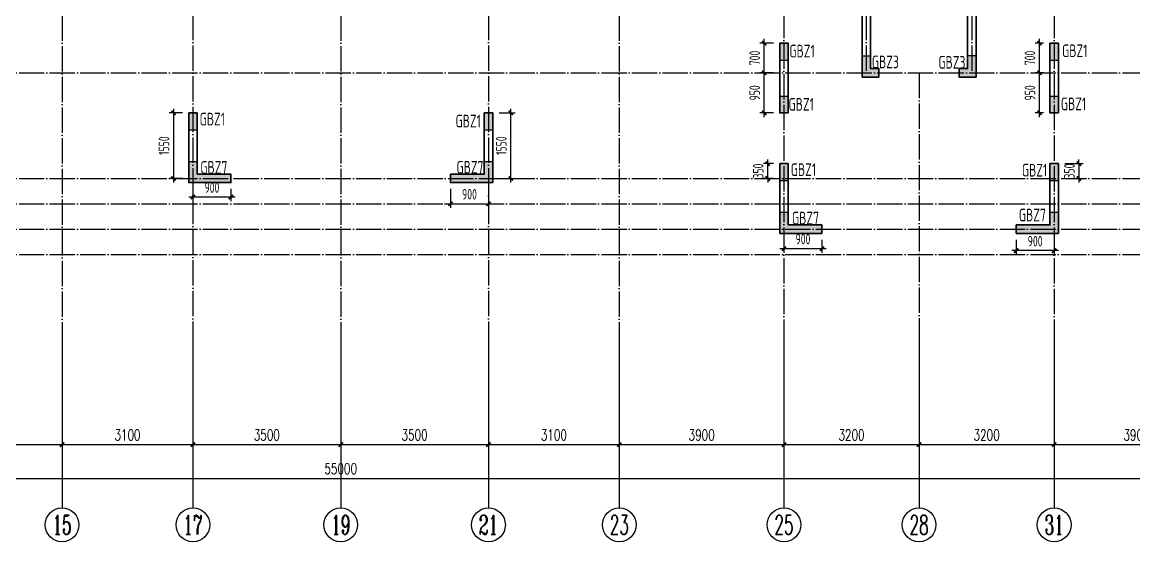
# Model space of a CAD drawing. Extents: x 393367 to 3005760, y 4998 to 826018.
# Drawn here: x 2371691 to 2398021, y 418277 to 430574 of the extents above; entities that cross this region are included whole.
import ezdxf
from ezdxf.enums import TextEntityAlignment as Align

# ---------------------------------------------------------------- set-up
doc = ezdxf.new("R2010")
doc.units = 0
doc.header["$LTSCALE"] = 1000
doc.linetypes.add('DOTE', pattern=[2.42, 2, -0.2, 0.02, -0.2])
doc.layers.get('0').update_dxf_attribs({"linetype": 'CONTINUOUS'})
doc.layers.get('Defpoints').update_dxf_attribs({"linetype": 'CONTINUOUS'})
for name, color, linetype in [('AXIS', 3, 'CONTINUOUS'), ('AXIS_TEXT', 7, 'CONTINUOUS'), ('COLU_HATCH', 251, 'CONTINUOUS'), ('COLU_TH', 5, 'CONTINUOUS'), ('DIM', 3, 'CONTINUOUS'), ('DOTE', 8, 'DOTE'), ('S-砼墙', 150, 'CONTINUOUS'), ('TEXT', 7, 'CONTINUOUS')]:
    doc.layers.add(name, color=color, linetype=linetype)
doc.styles.add('_TCH_AXIS', font='COMPLEX', dxfattribs={"bigfont": 'GBCBIG'})
doc.styles.add('_TCH_DIM_T3', font='SIMPLEX', dxfattribs={"width": 0.705882, "bigfont": 'GBCBIG'})
doc.styles.add('COMPLEX', font='COMPLEX')
doc.styles.add('TSSD_Rein', font='Tssdeng.shx', dxfattribs={"width": 0.7, "bigfont": 'hztxt.shx'})
doc.dimstyles.new('_TCH_ARCH&&100', dxfattribs={"dimtxt": 255, "dimasz": 100, "dimexe": 250, "dimexo": 300, "dimgap": 100, "dimtad": 1, "dimdec": 0, "dimzin": 0, "dimdsep": 46, "dimtxsty": '_TCH_DIM_T3', "dimblk": 'ARCHTICK', "dimcen": 0.09, "dimclrt": 7, "dimazin": 2, "dimtfac": 1, "dimtdec": 0, "dimtix": 1, "dimtmove": 2, "dimatfit": 3, "dimldrblk": 'ARCHTICK', "dimfxl": 1, "dimtolj": 1, "dimtzin": 0, "dimarcsym": 0})
doc.dimstyles.new('TSSD_100_100$0', dxfattribs={"dimtxt": 250, "dimasz": 100, "dimexe": 100, "dimexo": 250, "dimgap": 100, "dimtad": 1, "dimdec": 0, "dimzin": 0, "dimdsep": 46, "dimtxsty": 'TSSD_Rein', "dimblk": 'ARCHTICK', "dimcen": 0, "dimdle": 100, "dimclrt": 7, "dimadec": 0, "dimazin": 0, "dimtfac": 1, "dimtdec": 0, "dimtix": 1, "dimtmove": 2, "dimatfit": 3, "dimldrblk": '_tsdbk', "dimfxl": 1, "dimtolj": 1, "dimtzin": 0, "dimarcsym": 0})

# ---------------------------------------------------------------- blocks, each defined once
blk = doc.blocks.new('_ArchTick')
at = {"color": 0, "linetype": 'ByBlock', "const_width": 0.4}
blk.add_lwpolyline([(-0.5, -0.5), (0.5, 0.5)], dxfattribs=at)
blk = doc.blocks.new('*D381')
at = {"layer": 'AXIS', "color": 0, "lineweight": -2, "transparency": 16777216}
for p, q in [((2396135, 422777), (2396135, 420327)), ((2400035, 422777), (2400035, 420327)), ((2396135, 420577), (2400035, 420577))]:
    blk.add_line(p, q, dxfattribs=at)
at = {"layer": 'Defpoints', "color": 0, "transparency": 16777216}
for p in [(2396135, 423077), (2400035, 423077), (2400035, 420577)]:
    blk.add_point(p, dxfattribs=at)
at = {"layer": 'AXIS', "color": 0, "lineweight": -2, "transparency": 16777216, "xscale": 100, "yscale": 100, "zscale": 100, "rotation": 180}
blk.add_blockref('_ArchTick', (2396135, 420577), dxfattribs=at)
at = {"layer": 'AXIS', "color": 0, "lineweight": -2, "transparency": 16777216, "xscale": 100, "yscale": 100, "zscale": 100}
blk.add_blockref('_ArchTick', (2400035, 420577), dxfattribs=at)
at = {"layer": 'AXIS', "color": 7, "transparency": 16777216, "insert": (2398085, 420804), "char_height": 255, "attachment_point": 5, "style": '_TCH_DIM_T3'}
blk.add_mtext('\\A1;3900', dxfattribs=at)
blk = doc.blocks.new('*D382')
at = {"layer": 'AXIS', "color": 0, "lineweight": -2, "transparency": 16777216}
for p, q in [((2392935, 422777), (2392935, 420327)), ((2396135, 422777), (2396135, 420327)), ((2392935, 420577), (2396135, 420577))]:
    blk.add_line(p, q, dxfattribs=at)
at = {"layer": 'Defpoints', "color": 0, "transparency": 16777216}
for p in [(2392935, 423077), (2396135, 423077), (2396135, 420577)]:
    blk.add_point(p, dxfattribs=at)
at = {"layer": 'AXIS', "color": 0, "lineweight": -2, "transparency": 16777216, "xscale": 100, "yscale": 100, "zscale": 100, "rotation": 180}
blk.add_blockref('_ArchTick', (2392935, 420577), dxfattribs=at)
at = {"layer": 'AXIS', "color": 0, "lineweight": -2, "transparency": 16777216, "xscale": 100, "yscale": 100, "zscale": 100}
blk.add_blockref('_ArchTick', (2396135, 420577), dxfattribs=at)
at = {"layer": 'AXIS', "color": 7, "transparency": 16777216, "insert": (2394535, 420804), "char_height": 255, "attachment_point": 5, "style": '_TCH_DIM_T3'}
blk.add_mtext('\\A1;3200', dxfattribs=at)
blk = doc.blocks.new('*D383')
at = {"layer": 'AXIS', "color": 0, "lineweight": -2, "transparency": 16777216}
for p, q in [((2389735, 422777), (2389735, 420327)), ((2392935, 422777), (2392935, 420327)), ((2389735, 420577), (2392935, 420577))]:
    blk.add_line(p, q, dxfattribs=at)
at = {"layer": 'Defpoints', "color": 0, "transparency": 16777216}
for p in [(2389735, 423077), (2392935, 423077), (2392935, 420577)]:
    blk.add_point(p, dxfattribs=at)
at = {"layer": 'AXIS', "color": 0, "lineweight": -2, "transparency": 16777216, "xscale": 100, "yscale": 100, "zscale": 100, "rotation": 180}
blk.add_blockref('_ArchTick', (2389735, 420577), dxfattribs=at)
at = {"layer": 'AXIS', "color": 0, "lineweight": -2, "transparency": 16777216, "xscale": 100, "yscale": 100, "zscale": 100}
blk.add_blockref('_ArchTick', (2392935, 420577), dxfattribs=at)
at = {"layer": 'AXIS', "color": 7, "transparency": 16777216, "insert": (2391335, 420804), "char_height": 255, "attachment_point": 5, "style": '_TCH_DIM_T3'}
blk.add_mtext('\\A1;3200', dxfattribs=at)
blk = doc.blocks.new('*D384')
at = {"layer": 'AXIS', "color": 0, "lineweight": -2, "transparency": 16777216}
for p, q in [((2385835, 422777), (2385835, 420327)), ((2389735, 422777), (2389735, 420327)), ((2385835, 420577), (2389735, 420577))]:
    blk.add_line(p, q, dxfattribs=at)
at = {"layer": 'Defpoints', "color": 0, "transparency": 16777216}
for p in [(2385835, 423077), (2389735, 423077), (2389735, 420577)]:
    blk.add_point(p, dxfattribs=at)
at = {"layer": 'AXIS', "color": 0, "lineweight": -2, "transparency": 16777216, "xscale": 100, "yscale": 100, "zscale": 100, "rotation": 180}
blk.add_blockref('_ArchTick', (2385835, 420577), dxfattribs=at)
at = {"layer": 'AXIS', "color": 0, "lineweight": -2, "transparency": 16777216, "xscale": 100, "yscale": 100, "zscale": 100}
blk.add_blockref('_ArchTick', (2389735, 420577), dxfattribs=at)
at = {"layer": 'AXIS', "color": 7, "transparency": 16777216, "insert": (2387785, 420804), "char_height": 255, "attachment_point": 5, "style": '_TCH_DIM_T3'}
blk.add_mtext('\\A1;3900', dxfattribs=at)
blk = doc.blocks.new('*D385')
at = {"layer": 'AXIS', "color": 0, "lineweight": -2, "transparency": 16777216}
for p, q in [((2382735, 422777), (2382735, 420327)), ((2385835, 422777), (2385835, 420327)), ((2382735, 420577), (2385835, 420577))]:
    blk.add_line(p, q, dxfattribs=at)
at = {"layer": 'Defpoints', "color": 0, "transparency": 16777216}
for p in [(2382735, 423077), (2385835, 423077), (2385835, 420577)]:
    blk.add_point(p, dxfattribs=at)
at = {"layer": 'AXIS', "color": 0, "lineweight": -2, "transparency": 16777216, "xscale": 100, "yscale": 100, "zscale": 100, "rotation": 180}
blk.add_blockref('_ArchTick', (2382735, 420577), dxfattribs=at)
at = {"layer": 'AXIS', "color": 0, "lineweight": -2, "transparency": 16777216, "xscale": 100, "yscale": 100, "zscale": 100}
blk.add_blockref('_ArchTick', (2385835, 420577), dxfattribs=at)
at = {"layer": 'AXIS', "color": 7, "transparency": 16777216, "insert": (2384285, 420804), "char_height": 255, "attachment_point": 5, "style": '_TCH_DIM_T3'}
blk.add_mtext('\\A1;3100', dxfattribs=at)
blk = doc.blocks.new('*D386')
at = {"layer": 'AXIS', "color": 0, "lineweight": -2, "transparency": 16777216}
for p, q in [((2379235, 422777), (2379235, 420327)), ((2382735, 422777), (2382735, 420327)), ((2379235, 420577), (2382735, 420577))]:
    blk.add_line(p, q, dxfattribs=at)
at = {"layer": 'Defpoints', "color": 0, "transparency": 16777216}
for p in [(2379235, 423077), (2382735, 423077), (2382735, 420577)]:
    blk.add_point(p, dxfattribs=at)
at = {"layer": 'AXIS', "color": 0, "lineweight": -2, "transparency": 16777216, "xscale": 100, "yscale": 100, "zscale": 100, "rotation": 180}
blk.add_blockref('_ArchTick', (2379235, 420577), dxfattribs=at)
at = {"layer": 'AXIS', "color": 0, "lineweight": -2, "transparency": 16777216, "xscale": 100, "yscale": 100, "zscale": 100}
blk.add_blockref('_ArchTick', (2382735, 420577), dxfattribs=at)
at = {"layer": 'AXIS', "color": 7, "transparency": 16777216, "insert": (2380985, 420804), "char_height": 255, "attachment_point": 5, "style": '_TCH_DIM_T3'}
blk.add_mtext('\\A1;3500', dxfattribs=at)
blk = doc.blocks.new('*D429')
at = {"layer": 'AXIS', "color": 0, "lineweight": -2, "transparency": 16777216}
for p, q in [((2368735, 422777), (2368735, 420327)), ((2372635, 422777), (2372635, 420327)), ((2368735, 420577), (2372635, 420577))]:
    blk.add_line(p, q, dxfattribs=at)
at = {"layer": 'Defpoints', "color": 0, "transparency": 16777216}
for p in [(2368735, 423077), (2372635, 423077), (2372635, 420577)]:
    blk.add_point(p, dxfattribs=at)
at = {"layer": 'AXIS', "color": 0, "lineweight": -2, "transparency": 16777216, "xscale": 100, "yscale": 100, "zscale": 100, "rotation": 180}
blk.add_blockref('_ArchTick', (2368735, 420577), dxfattribs=at)
at = {"layer": 'AXIS', "color": 0, "lineweight": -2, "transparency": 16777216, "xscale": 100, "yscale": 100, "zscale": 100}
blk.add_blockref('_ArchTick', (2372635, 420577), dxfattribs=at)
at = {"layer": 'AXIS', "color": 7, "transparency": 16777216, "insert": (2370685, 420804), "char_height": 255, "attachment_point": 5, "style": '_TCH_DIM_T3'}
blk.add_mtext('\\A1;3900', dxfattribs=at)
blk = doc.blocks.new('*D430')
at = {"layer": 'AXIS', "color": 0, "lineweight": -2, "transparency": 16777216}
for p, q in [((2372635, 422777), (2372635, 420327)), ((2375735, 422777), (2375735, 420327)), ((2372635, 420577), (2375735, 420577))]:
    blk.add_line(p, q, dxfattribs=at)
at = {"layer": 'Defpoints', "color": 0, "transparency": 16777216}
for p in [(2372635, 423077), (2375735, 423077), (2375735, 420577)]:
    blk.add_point(p, dxfattribs=at)
at = {"layer": 'AXIS', "color": 0, "lineweight": -2, "transparency": 16777216, "xscale": 100, "yscale": 100, "zscale": 100, "rotation": 180}
blk.add_blockref('_ArchTick', (2372635, 420577), dxfattribs=at)
at = {"layer": 'AXIS', "color": 0, "lineweight": -2, "transparency": 16777216, "xscale": 100, "yscale": 100, "zscale": 100}
blk.add_blockref('_ArchTick', (2375735, 420577), dxfattribs=at)
at = {"layer": 'AXIS', "color": 7, "transparency": 16777216, "insert": (2374185, 420804), "char_height": 255, "attachment_point": 5, "style": '_TCH_DIM_T3'}
blk.add_mtext('\\A1;3100', dxfattribs=at)
blk = doc.blocks.new('*D431')
at = {"layer": 'AXIS', "color": 0, "lineweight": -2, "transparency": 16777216}
for p, q in [((2375735, 422777), (2375735, 420327)), ((2379235, 422777), (2379235, 420327)), ((2375735, 420577), (2379235, 420577))]:
    blk.add_line(p, q, dxfattribs=at)
at = {"layer": 'Defpoints', "color": 0, "transparency": 16777216}
for p in [(2375735, 423077), (2379235, 423077), (2379235, 420577)]:
    blk.add_point(p, dxfattribs=at)
at = {"layer": 'AXIS', "color": 0, "lineweight": -2, "transparency": 16777216, "xscale": 100, "yscale": 100, "zscale": 100, "rotation": 180}
blk.add_blockref('_ArchTick', (2375735, 420577), dxfattribs=at)
at = {"layer": 'AXIS', "color": 0, "lineweight": -2, "transparency": 16777216, "xscale": 100, "yscale": 100, "zscale": 100}
blk.add_blockref('_ArchTick', (2379235, 420577), dxfattribs=at)
at = {"layer": 'AXIS', "color": 7, "transparency": 16777216, "insert": (2377485, 420804), "char_height": 255, "attachment_point": 5, "style": '_TCH_DIM_T3'}
blk.add_mtext('\\A1;3500', dxfattribs=at)
blk = doc.blocks.new('*D432')
at = {"layer": 'AXIS', "color": 0, "lineweight": -2, "transparency": 16777216}
for p, q in [((2351735, 422777), (2351735, 419527)), ((2406735, 422777), (2406735, 419527)), ((2351735, 419777), (2406735, 419777))]:
    blk.add_line(p, q, dxfattribs=at)
at = {"layer": 'Defpoints', "color": 0, "transparency": 16777216}
for p in [(2351735, 423077), (2406735, 423077), (2406735, 419777)]:
    blk.add_point(p, dxfattribs=at)
at = {"layer": 'AXIS', "color": 0, "lineweight": -2, "transparency": 16777216, "xscale": 100, "yscale": 100, "zscale": 100, "rotation": 180}
blk.add_blockref('_ArchTick', (2351735, 419777), dxfattribs=at)
at = {"layer": 'AXIS', "color": 0, "lineweight": -2, "transparency": 16777216, "xscale": 100, "yscale": 100, "zscale": 100}
blk.add_blockref('_ArchTick', (2406735, 419777), dxfattribs=at)
at = {"layer": 'AXIS', "color": 7, "transparency": 16777216, "insert": (2379235, 420004), "char_height": 255, "attachment_point": 5, "style": '_TCH_DIM_T3'}
blk.add_mtext('\\A1;55000', dxfattribs=at)
blk = doc.blocks.new('_axiso')
blk.add_circle((0, 0), 0.5)
at = {"layer": 'AXIS_TEXT', "style": 'COMPLEX', "width": 1.041667}
blk.add_attdef('A', text='', height=0.56, dxfattribs=at).set_placement((-0.25, -0.28), (0.25, -0.28), align=Align.FIT)
blk = doc.blocks.new('*D479')
at = {"layer": 'Defpoints', "color": 0, "transparency": 16777216}
for p in [(2375735, 428427), (2375274, 426877), (2375735, 426877)]:
    blk.add_point(p, dxfattribs=at)
at = {"layer": 'DIM', "color": 0, "lineweight": -2, "transparency": 16777216}
for p, q in [((2375485, 428427), (2375174, 428427)), ((2375274, 428527), (2375274, 426777)), ((2375485, 426877), (2375174, 426877))]:
    blk.add_line(p, q, dxfattribs=at)
at = {"layer": 'DIM', "color": 0, "lineweight": -2, "transparency": 16777216, "xscale": 100, "yscale": 100, "zscale": 100}
for p, rotation in [((2375274, 428427), 90), ((2375274, 426877), 270)]:
    blk.add_blockref('_ArchTick', p, dxfattribs=dict(at, rotation=rotation))
at = {"layer": 'DIM', "color": 7, "transparency": 16777216, "insert": (2375049, 427652), "char_height": 250, "attachment_point": 5, "rotation": 90, "style": 'TSSD_Rein'}
blk.add_mtext('\\A1;1550', dxfattribs=at)
blk = doc.blocks.new('_tsdbk')
blk.add_line((-1, 0), (0, 0))
at = {"const_width": 0.5}
blk.add_lwpolyline([(-0.7, -0.7), (0.7, 0.7)], dxfattribs=at)
blk = doc.blocks.new('*D480')
at = {"layer": 'Defpoints', "color": 0, "transparency": 16777216}
for p in [(2375735, 426877), (2376635, 426877), (2375735, 426436)]:
    blk.add_point(p, dxfattribs=at)
at = {"layer": 'DIM', "color": 0, "lineweight": -2, "transparency": 16777216}
for p, q in [((2375735, 426627), (2375735, 426336)), ((2376635, 426627), (2376635, 426336)), ((2376735, 426436), (2375635, 426436))]:
    blk.add_line(p, q, dxfattribs=at)
at = {"layer": 'DIM', "color": 0, "lineweight": -2, "transparency": 16777216, "xscale": 100, "yscale": 100, "zscale": 100, "rotation": 180}
blk.add_blockref('_ArchTick', (2375735, 426436), dxfattribs=at)
at = {"layer": 'DIM', "color": 0, "lineweight": -2, "transparency": 16777216, "xscale": 100, "yscale": 100, "zscale": 100}
blk.add_blockref('_ArchTick', (2376635, 426436), dxfattribs=at)
at = {"layer": 'DIM', "color": 7, "transparency": 16777216, "insert": (2376185, 426661), "char_height": 250, "attachment_point": 5, "style": 'TSSD_Rein'}
blk.add_mtext('\\A1;900', dxfattribs=at)
blk = doc.blocks.new('*D308')
at = {"layer": 'Defpoints', "color": 0, "transparency": 16777216}
for p in [(2381835, 426877), (2382735, 426877), (2382735, 426277)]:
    blk.add_point(p, dxfattribs=at)
at = {"layer": 'DIM', "color": 0, "lineweight": -2, "transparency": 16777216}
for p, q in [((2381835, 426627), (2381835, 426177)), ((2382735, 426627), (2382735, 426177)), ((2381735, 426277), (2382835, 426277))]:
    blk.add_line(p, q, dxfattribs=at)
at = {"layer": 'DIM', "color": 0, "lineweight": -2, "transparency": 16777216, "xscale": 100, "yscale": 100, "zscale": 100, "rotation": 180}
blk.add_blockref('_ArchTick', (2381835, 426277), dxfattribs=at)
at = {"layer": 'DIM', "color": 0, "lineweight": -2, "transparency": 16777216, "xscale": 100, "yscale": 100, "zscale": 100}
blk.add_blockref('_ArchTick', (2382735, 426277), dxfattribs=at)
at = {"layer": 'DIM', "color": 7, "transparency": 16777216, "insert": (2382285, 426502), "char_height": 250, "attachment_point": 5, "style": 'TSSD_Rein'}
blk.add_mtext('\\A1;900', dxfattribs=at)
blk = doc.blocks.new('*D309')
at = {"layer": 'Defpoints', "color": 0, "transparency": 16777216}
for p in [(2382735, 428427), (2383265, 428427), (2382735, 426877)]:
    blk.add_point(p, dxfattribs=at)
at = {"layer": 'DIM', "color": 0, "lineweight": -2, "transparency": 16777216}
for p, q in [((2382985, 428427), (2383365, 428427)), ((2383265, 426777), (2383265, 428527)), ((2382985, 426877), (2383365, 426877))]:
    blk.add_line(p, q, dxfattribs=at)
at = {"layer": 'DIM', "color": 0, "lineweight": -2, "transparency": 16777216, "xscale": 100, "yscale": 100, "zscale": 100}
for p, rotation in [((2383265, 428427), 90), ((2383265, 426877), 270)]:
    blk.add_blockref('_ArchTick', p, dxfattribs=dict(at, rotation=rotation))
at = {"layer": 'DIM', "color": 7, "transparency": 16777216, "insert": (2383040, 427652), "char_height": 250, "attachment_point": 5, "rotation": 90, "style": 'TSSD_Rein'}
blk.add_mtext('\\A1;1550', dxfattribs=at)
blk = doc.blocks.new('*D310')
at = {"layer": 'Defpoints', "color": 0, "transparency": 16777216}
for p in [(2389350, 427227), (2389735, 427227), (2389735, 426877)]:
    blk.add_point(p, dxfattribs=at)
at = {"layer": 'DIM', "color": 0, "lineweight": -2, "transparency": 16777216}
for p, q in [((2389350, 427227), (2389350, 427327)), ((2389485, 427227), (2389250, 427227)), ((2389350, 426877), (2389350, 427227)), ((2389485, 426877), (2389250, 426877)), ((2389350, 426877), (2389350, 426777))]:
    blk.add_line(p, q, dxfattribs=at)
at = {"layer": 'DIM', "color": 0, "lineweight": -2, "transparency": 16777216, "xscale": 100, "yscale": 100, "zscale": 100}
for p, rotation in [((2389350, 427227), 270), ((2389350, 426877), 90)]:
    blk.add_blockref('_ArchTick', p, dxfattribs=dict(at, rotation=rotation))
at = {"layer": 'DIM', "color": 7, "transparency": 16777216, "insert": (2389125, 427052), "char_height": 250, "attachment_point": 5, "rotation": 90, "style": 'TSSD_Rein'}
blk.add_mtext('\\A1;350', dxfattribs=at)
blk = doc.blocks.new('*D311')
at = {"layer": 'Defpoints', "color": 0, "transparency": 16777216}
for p in [(2389735, 425677), (2390635, 425677), (2390635, 425216)]:
    blk.add_point(p, dxfattribs=at)
at = {"layer": 'DIM', "color": 0, "lineweight": -2, "transparency": 16777216}
for p, q in [((2389735, 425427), (2389735, 425116)), ((2390635, 425427), (2390635, 425116)), ((2389635, 425216), (2390735, 425216))]:
    blk.add_line(p, q, dxfattribs=at)
at = {"layer": 'DIM', "color": 0, "lineweight": -2, "transparency": 16777216, "xscale": 100, "yscale": 100, "zscale": 100, "rotation": 180}
blk.add_blockref('_ArchTick', (2389735, 425216), dxfattribs=at)
at = {"layer": 'DIM', "color": 0, "lineweight": -2, "transparency": 16777216, "xscale": 100, "yscale": 100, "zscale": 100}
blk.add_blockref('_ArchTick', (2390635, 425216), dxfattribs=at)
at = {"layer": 'DIM', "color": 7, "transparency": 16777216, "insert": (2390185, 425441), "char_height": 250, "attachment_point": 5, "style": 'TSSD_Rein'}
blk.add_mtext('\\A1;900', dxfattribs=at)
blk = doc.blocks.new('*D312')
at = {"layer": 'Defpoints', "color": 0, "transparency": 16777216}
for p in [(2395235, 425677), (2396135, 425677), (2395235, 425167)]:
    blk.add_point(p, dxfattribs=at)
at = {"layer": 'DIM', "color": 0, "lineweight": -2, "transparency": 16777216}
for p, q in [((2395235, 425427), (2395235, 425067)), ((2396135, 425427), (2396135, 425067)), ((2396235, 425167), (2395135, 425167))]:
    blk.add_line(p, q, dxfattribs=at)
at = {"layer": 'DIM', "color": 0, "lineweight": -2, "transparency": 16777216, "xscale": 100, "yscale": 100, "zscale": 100, "rotation": 180}
blk.add_blockref('_ArchTick', (2395235, 425167), dxfattribs=at)
at = {"layer": 'DIM', "color": 0, "lineweight": -2, "transparency": 16777216, "xscale": 100, "yscale": 100, "zscale": 100}
blk.add_blockref('_ArchTick', (2396135, 425167), dxfattribs=at)
at = {"layer": 'DIM', "color": 7, "transparency": 16777216, "insert": (2395685, 425392), "char_height": 250, "attachment_point": 5, "style": 'TSSD_Rein'}
blk.add_mtext('\\A1;900', dxfattribs=at)
blk = doc.blocks.new('*D313')
at = {"layer": 'Defpoints', "color": 0, "transparency": 16777216}
for p in [(2396135, 427227), (2396135, 426877), (2396721, 426877)]:
    blk.add_point(p, dxfattribs=at)
at = {"layer": 'DIM', "color": 0, "lineweight": -2, "transparency": 16777216}
for p, q in [((2396721, 427227), (2396721, 427327)), ((2396385, 427227), (2396821, 427227)), ((2396721, 427227), (2396721, 426877)), ((2396385, 426877), (2396821, 426877)), ((2396721, 426877), (2396721, 426777))]:
    blk.add_line(p, q, dxfattribs=at)
at = {"layer": 'DIM', "color": 0, "lineweight": -2, "transparency": 16777216, "xscale": 100, "yscale": 100, "zscale": 100}
for p, rotation in [((2396721, 427227), 270), ((2396721, 426877), 90)]:
    blk.add_blockref('_ArchTick', p, dxfattribs=dict(at, rotation=rotation))
at = {"layer": 'DIM', "color": 7, "transparency": 16777216, "insert": (2396496, 427052), "char_height": 250, "attachment_point": 5, "rotation": 90, "style": 'TSSD_Rein'}
blk.add_mtext('\\A1;350', dxfattribs=at)
blk = doc.blocks.new('*D314')
at = {"layer": 'Defpoints', "color": 0, "transparency": 16777216}
for p in [(2389267, 429377), (2389735, 429377), (2389735, 428427)]:
    blk.add_point(p, dxfattribs=at)
at = {"layer": 'DIM', "color": 0, "lineweight": -2, "transparency": 16777216}
for p, q in [((2389267, 428327), (2389267, 429477)), ((2389485, 429377), (2389167, 429377)), ((2389485, 428427), (2389167, 428427))]:
    blk.add_line(p, q, dxfattribs=at)
at = {"layer": 'DIM', "color": 0, "lineweight": -2, "transparency": 16777216, "xscale": 100, "yscale": 100, "zscale": 100}
for p, rotation in [((2389267, 429377), 90), ((2389267, 428427), 270)]:
    blk.add_blockref('_ArchTick', p, dxfattribs=dict(at, rotation=rotation))
at = {"layer": 'DIM', "color": 7, "transparency": 16777216, "insert": (2389042, 428902), "char_height": 250, "attachment_point": 5, "rotation": 90, "style": 'TSSD_Rein'}
blk.add_mtext('\\A1;950', dxfattribs=at)
blk = doc.blocks.new('*D315')
at = {"layer": 'Defpoints', "color": 0, "transparency": 16777216}
for p in [(2389267, 430077), (2389735, 430077), (2389735, 429377)]:
    blk.add_point(p, dxfattribs=at)
at = {"layer": 'DIM', "color": 0, "lineweight": -2, "transparency": 16777216}
for p, q in [((2389485, 430077), (2389167, 430077)), ((2389267, 429277), (2389267, 430177)), ((2389485, 429377), (2389167, 429377))]:
    blk.add_line(p, q, dxfattribs=at)
at = {"layer": 'DIM', "color": 0, "lineweight": -2, "transparency": 16777216, "xscale": 100, "yscale": 100, "zscale": 100}
for p, rotation in [((2389267, 430077), 90), ((2389267, 429377), 270)]:
    blk.add_blockref('_ArchTick', p, dxfattribs=dict(at, rotation=rotation))
at = {"layer": 'DIM', "color": 7, "transparency": 16777216, "insert": (2389042, 429727), "char_height": 250, "attachment_point": 5, "rotation": 90, "style": 'TSSD_Rein'}
blk.add_mtext('\\A1;700', dxfattribs=at)
blk = doc.blocks.new('*D316')
at = {"layer": 'Defpoints', "color": 0, "transparency": 16777216}
for p in [(2395787, 429377), (2396135, 429377), (2396135, 428427)]:
    blk.add_point(p, dxfattribs=at)
at = {"layer": 'DIM', "color": 0, "lineweight": -2, "transparency": 16777216}
for p, q in [((2395787, 428327), (2395787, 429477)), ((2395885, 429377), (2395687, 429377)), ((2395885, 428427), (2395687, 428427))]:
    blk.add_line(p, q, dxfattribs=at)
at = {"layer": 'DIM', "color": 0, "lineweight": -2, "transparency": 16777216, "xscale": 100, "yscale": 100, "zscale": 100}
for p, rotation in [((2395787, 429377), 90), ((2395787, 428427), 270)]:
    blk.add_blockref('_ArchTick', p, dxfattribs=dict(at, rotation=rotation))
at = {"layer": 'DIM', "color": 7, "transparency": 16777216, "insert": (2395562, 428902), "char_height": 250, "attachment_point": 5, "rotation": 90, "style": 'TSSD_Rein'}
blk.add_mtext('\\A1;950', dxfattribs=at)
blk = doc.blocks.new('*D317')
at = {"layer": 'Defpoints', "color": 0, "transparency": 16777216}
for p in [(2395787, 430077), (2396135, 430077), (2396135, 429377)]:
    blk.add_point(p, dxfattribs=at)
at = {"layer": 'DIM', "color": 0, "lineweight": -2, "transparency": 16777216}
for p, q in [((2395885, 430077), (2395687, 430077)), ((2395787, 429277), (2395787, 430177)), ((2395885, 429377), (2395687, 429377))]:
    blk.add_line(p, q, dxfattribs=at)
at = {"layer": 'DIM', "color": 0, "lineweight": -2, "transparency": 16777216, "xscale": 100, "yscale": 100, "zscale": 100}
for p, rotation in [((2395787, 430077), 90), ((2395787, 429377), 270)]:
    blk.add_blockref('_ArchTick', p, dxfattribs=dict(at, rotation=rotation))
at = {"layer": 'DIM', "color": 7, "transparency": 16777216, "insert": (2395562, 429727), "char_height": 250, "attachment_point": 5, "rotation": 90, "style": 'TSSD_Rein'}
blk.add_mtext('\\A1;700', dxfattribs=at)

msp = doc.modelspace()

# ---------------------------------------------------------------- hatches: boundary and pattern name
at = {"layer": 'COLU_HATCH'}
for points in [[(2389834.95068, 430076.99072), (2389634.95068, 430076.99072), (2389634.95068, 429676.99072), (2389834.95068, 429676.99072)], [(2396235.14402, 430076.99072), (2396035.14402, 430076.99072), (2396035.14402, 429676.99072), (2396235.14402, 429676.99072)], [(2391784.94917, 429476.99389), (2391984.94917, 429476.99389), (2391984.94917, 429276.99389), (2391584.94917, 429276.99389), (2391584.94917, 429776.99389), (2391784.94917, 429776.99389)], [(2394085.14553, 429476.99389), (2393885.14553, 429476.99389), (2393885.14553, 429276.99389), (2394285.14553, 429276.99389), (2394285.14553, 429776.99389), (2394085.14553, 429776.99389)], [(2389834.95068, 428426.99078), (2389634.95068, 428426.99078), (2389634.95068, 428826.99078), (2389834.95068, 428826.99078)], [(2396235.14403, 428426.99078), (2396035.14403, 428426.99078), (2396035.14402, 428826.99078), (2396235.14402, 428826.99078)], [(2375834.95231, 428426.98967), (2375634.95231, 428426.98967), (2375634.95231, 428026.98967), (2375834.95231, 428026.98967)], [(2382834.95265, 428026.98967), (2382834.95265, 428426.98967), (2382634.95265, 428426.98967), (2382634.95265, 428026.98967)], [(2375834.95231, 426976.98971), (2376634.95861, 426976.98971), (2376634.95861, 426776.98971), (2375634.95231, 426776.98971), (2375634.95231, 427276.98971), (2375834.95231, 427276.98971)], [(2382634.95265, 426976.98971), (2382634.95265, 427276.98971), (2382834.95265, 427276.98971), (2382834.95265, 426776.98971), (2381834.94635, 426776.98971), (2381834.94635, 426976.98971)], [(2389834.95068, 427226.99054), (2389634.95068, 427226.99054), (2389634.95068, 426826.99054), (2389834.95068, 426826.99054)], [(2396235.14403, 426826.99054), (2396235.14403, 427226.99054), (2396035.14403, 427226.99054), (2396035.14403, 426826.99054)], [(2389834.95068, 425776.9906), (2390634.94917, 425776.9906), (2390634.94917, 425576.9906), (2389634.95068, 425576.9906), (2389634.95068, 426076.9906), (2389834.95068, 426076.9906)], [(2396035.14403, 425776.9906), (2396035.14403, 426076.9906), (2396235.14403, 426076.9906), (2396235.14403, 425576.9906), (2395235.14553, 425576.9906), (2395235.14553, 425776.9906)]]:
    msp.add_hatch(color=256, dxfattribs=at).paths.add_polyline_path(points)

# ---------------------------------------------------------------- linework, layer by layer
at = {"layer": 'AXIS'}
for p, q in [((2372634.75935, 423076.98994), (2372634.75935, 419076.98994)), ((2375734.75935, 423076.98994), (2375734.75935, 419076.98994)), ((2379234.75935, 423076.98994), (2379234.75935, 419076.98994)), ((2382734.75935, 423076.98994), (2382734.75935, 419076.98994)), ((2385834.75935, 423076.98994), (2385834.75935, 419076.98994)), ((2389734.75935, 423076.98994), (2389734.75935, 419076.98994)), ((2392934.75935, 423076.98994), (2392934.75935, 419076.98994)), ((2396134.75935, 423076.98994), (2396134.75935, 419076.98994))]:
    msp.add_line(p, q, dxfattribs=at)
at = {"layer": 'COLU_TH'}
for points in [[(2389834.95068, 430076.99072), (2389634.95068, 430076.99072), (2389634.95068, 429676.99072), (2389834.95068, 429676.99072)], [(2396235.14402, 430076.99072), (2396035.14402, 430076.99072), (2396035.14402, 429676.99072), (2396235.14402, 429676.99072)], [(2391784.94917, 429476.99389), (2391984.94917, 429476.99389), (2391984.94917, 429276.99389), (2391584.94917, 429276.99389), (2391584.94917, 429776.99389), (2391784.94917, 429776.99389)], [(2394085.14553, 429476.99389), (2393885.14553, 429476.99389), (2393885.14553, 429276.99389), (2394285.14553, 429276.99389), (2394285.14553, 429776.99389), (2394085.14553, 429776.99389)], [(2389834.95068, 428426.99078), (2389634.95068, 428426.99078), (2389634.95068, 428826.99078), (2389834.95068, 428826.99078)], [(2396235.14403, 428426.99078), (2396035.14403, 428426.99078), (2396035.14402, 428826.99078), (2396235.14402, 428826.99078)], [(2375834.95231, 428426.98967), (2375634.95231, 428426.98967), (2375634.95231, 428026.98967), (2375834.95231, 428026.98967)], [(2382834.95265, 428026.98967), (2382834.95265, 428426.98967), (2382634.95265, 428426.98967), (2382634.95265, 428026.98967)], [(2375834.95231, 426976.98971), (2376634.95861, 426976.98971), (2376634.95861, 426776.98971), (2375634.95231, 426776.98971), (2375634.95231, 427276.98971), (2375834.95231, 427276.98971)], [(2382634.95265, 426976.98971), (2382634.95265, 427276.98971), (2382834.95265, 427276.98971), (2382834.95265, 426776.98971), (2381834.94635, 426776.98971), (2381834.94635, 426976.98971)], [(2389834.95068, 427226.99054), (2389634.95068, 427226.99054), (2389634.95068, 426826.99054), (2389834.95068, 426826.99054)], [(2396235.14403, 426826.99054), (2396235.14403, 427226.99054), (2396035.14403, 427226.99054), (2396035.14403, 426826.99054)], [(2389834.95068, 425776.9906), (2390634.94917, 425776.9906), (2390634.94917, 425576.9906), (2389634.95068, 425576.9906), (2389634.95068, 426076.9906), (2389834.95068, 426076.9906)], [(2396035.14403, 425776.9906), (2396035.14403, 426076.9906), (2396235.14403, 426076.9906), (2396235.14403, 425576.9906), (2395235.14553, 425576.9906), (2395235.14553, 425776.9906)]]:
    msp.add_lwpolyline(points, close=True, dxfattribs=at)
at = {"layer": 'DOTE', "linetype": 'DOTE', "ltscale": 0.3}
for p, q in [((2372634.75935, 441626.98994), (2372634.75935, 423076.98994)), ((2379234.75935, 441626.98994), (2379234.75935, 423076.98994)), ((2385834.75935, 441626.98994), (2385834.75935, 423076.98994)), ((2389734.75935, 432976.98994), (2389734.75935, 423076.98994)), ((2396134.75935, 432976.98994), (2396134.75935, 423076.98994)), ((2375734.75935, 431476.98994), (2375734.75935, 423076.98994)), ((2382734.75935, 431476.98994), (2382734.75935, 423076.98994)), ((2391684.75935, 431476.98994), (2391684.75935, 429376.98994)), ((2394184.75935, 431476.98994), (2394184.75935, 429376.98994)), ((2349834.75935, 429376.98994), (2408634.75935, 429376.98994)), ((2392934.75935, 429376.98994), (2392934.75935, 423076.98994)), ((2349834.75935, 426876.98994), (2408634.75935, 426876.98994)), ((2349834.75935, 426276.98994), (2408634.75935, 426276.98994)), ((2349834.75935, 425676.98994), (2408634.75935, 425676.98994)), ((2349834.75935, 425076.98994), (2408634.75935, 425076.98994))]:
    msp.add_line(p, q, dxfattribs=at)
at = {"layer": 'S-砼墙', "color": 150, "lineweight": 35}
for points in [[(2391584.94917, 429276.99389), (2391984.94917, 429276.99389), (2391984.94917, 429476.99389), (2391784.94917, 429476.99389), (2391784.94917, 431576.92885), (2391434.93846, 431576.93599), (2391434.95988, 431376.93599), (2391584.94917, 431376.94313)], [(2394435.1459, 431376.94707), (2394435.14516, 431576.94707), (2394085.14553, 431576.94578), (2394085.14553, 429476.99389), (2393885.14553, 429476.99389), (2393885.14553, 429276.99389), (2394285.14553, 429276.99389), (2394285.14553, 431376.94652)], [(2389834.95068, 428426.99078), (2389834.95068, 430076.99072), (2389634.95068, 430076.99072), (2389634.95068, 428426.99078)], [(2396235.14403, 428426.99078), (2396235.14402, 430076.99072), (2396035.14402, 430076.99072), (2396035.14403, 428426.99078)], [(2375834.95231, 426976.98971), (2375834.95231, 428426.98967), (2375634.95231, 428426.98967), (2375634.95231, 426776.98971), (2376634.95861, 426776.98971), (2376634.95861, 426976.98971)], [(2382834.95265, 426776.98971), (2382834.95265, 428426.98967), (2382634.95265, 428426.98967), (2382634.95265, 426976.98971), (2381834.94635, 426976.98971), (2381834.94635, 426776.98971)], [(2389834.95068, 425776.9906), (2389834.95068, 427226.99054), (2389634.95068, 427226.99054), (2389634.95068, 425576.9906), (2390634.94917, 425576.9906), (2390634.94917, 425776.9906)], [(2396235.14403, 425576.9906), (2396235.14403, 427226.99054), (2396035.14403, 427226.99054), (2396035.14403, 425776.9906), (2395235.14553, 425776.9906), (2395235.14553, 425576.9906)]]:
    msp.add_lwpolyline(points, close=True, dxfattribs=at)

# ---------------------------------------------------------------- block references
at = {"layer": 'AXIS'}
ref = msp.add_blockref('_axiso', (2372634.75935, 418676.98994), dxfattribs=dict(at, xscale=800, yscale=800, zscale=800))
ref.add_attrib('A', '15', dxfattribs={"layer": 'AXIS_TEXT', "height": 452.54834, "style": '_TCH_AXIS', "width": 0.724138}).set_placement((2372408.48518, 418450.71577), (2372861.03352, 418450.71577), align=Align.FIT)
ref = msp.add_blockref('_axiso', (2375734.75935, 418676.98994), dxfattribs=dict(at, xscale=800, yscale=800, zscale=800))
ref.add_attrib('A', '17', dxfattribs={"layer": 'AXIS_TEXT', "height": 452.54834, "style": '_TCH_AXIS', "width": 0.724138}).set_placement((2375508.48518, 418450.71577), (2375961.03352, 418450.71577), align=Align.FIT)
ref = msp.add_blockref('_axiso', (2379234.75935, 418676.98994), dxfattribs=dict(at, xscale=800, yscale=800, zscale=800))
ref.add_attrib('A', '19', dxfattribs={"layer": 'AXIS_TEXT', "height": 452.54834, "style": '_TCH_AXIS', "width": 0.724138}).set_placement((2379008.48518, 418450.71577), (2379461.03352, 418450.71577), align=Align.FIT)
ref = msp.add_blockref('_axiso', (2382734.75935, 418676.98994), dxfattribs=dict(at, xscale=800, yscale=800, zscale=800))
ref.add_attrib('A', '21', dxfattribs={"layer": 'AXIS_TEXT', "height": 452.54834, "style": '_TCH_AXIS', "width": 0.724138}).set_placement((2382508.48518, 418450.71577), (2382961.03352, 418450.71577), align=Align.FIT)
ref = msp.add_blockref('_axiso', (2385834.75935, 418676.98994), dxfattribs=dict(at, xscale=800, yscale=800, zscale=800))
ref.add_attrib('A', '23', dxfattribs={"layer": 'AXIS_TEXT', "height": 452.54834, "style": '_TCH_AXIS', "width": 0.617647}).set_placement((2385608.48518, 418450.71577), (2386061.03352, 418450.71577), align=Align.FIT)
ref = msp.add_blockref('_axiso', (2389734.75935, 418676.98994), dxfattribs=dict(at, xscale=800, yscale=800, zscale=800))
ref.add_attrib('A', '25', dxfattribs={"layer": 'AXIS_TEXT', "height": 452.54834, "style": '_TCH_AXIS', "width": 0.617647}).set_placement((2389508.48518, 418450.71577), (2389961.03352, 418450.71577), align=Align.FIT)
ref = msp.add_blockref('_axiso', (2392934.75935, 418676.98994), dxfattribs=dict(at, xscale=800, yscale=800, zscale=800))
ref.add_attrib('A', '28', dxfattribs={"layer": 'AXIS_TEXT', "height": 452.54834, "style": '_TCH_AXIS', "width": 0.617647}).set_placement((2392708.48518, 418450.71577), (2393161.03352, 418450.71577), align=Align.FIT)
ref = msp.add_blockref('_axiso', (2396134.75935, 418676.98994), dxfattribs=dict(at, xscale=800, yscale=800, zscale=800))
ref.add_attrib('A', '31', dxfattribs={"layer": 'AXIS_TEXT', "height": 452.54834, "style": '_TCH_AXIS', "width": 0.75}).set_placement((2395908.48518, 418450.71577), (2396361.03352, 418450.71577), align=Align.FIT)

# ---------------------------------------------------------------- texts
at = {"layer": 'TEXT', "color": 30, "style": 'TSSD_Rein', "width": 0.7}
for s, p in [('GBZ1', (2389864.06603, 429740.76846)), ('GBZ1', (2396323.10983, 429747.65914)), ('GBZ1', (2389843.17334, 428480.3312)), ('GBZ1', (2396292.74275, 428490.07332)), ('GBZ1', (2375895.12771, 428131.23446)), ('GBZ1', (2381955.94143, 428084.64443)), ('GBZ7', (2375911.46473, 426986.31109)), ('GBZ7', (2381978.05981, 426989.8963)), ('GBZ1', (2389896.20498, 426933.99535)), ('GBZ1', (2395371.51633, 426921.48172)), ('GBZ7', (2389925.35021, 425787.58866)), ('GBZ7', (2395298.74888, 425860.34681))]:
    msp.add_text(s, height=300, dxfattribs=at).set_placement(p)
at = {"layer": 'TEXT', "style": 'TSSD_Rein', "width": 0.7}
for p in [(2391815.8407, 429483.20685), (2393393.20648, 429474.96108)]:
    msp.add_text('GBZ3', height=300, dxfattribs=at).set_placement(p)

# ---------------------------------------------------------------- dimensions: what is measured, and where the dimension line sits
at = {"layer": 'AXIS'}
for p1, p2, distance, picture, middle in [((2351734.75935, 423076.98994), (2406734.75935, 423076.98994), -3300, '*D432', (2379234.75935, 420004.48994)), ((2368734.75935, 423076.98994), (2372634.75935, 423076.98994), -2500, '*D429', (2370684.75935, 420804.48994)), ((2372634.75935, 423076.98994), (2375734.75935, 423076.98994), -2500, '*D430', (2374184.75935, 420804.48994)), ((2375734.75935, 423076.98994), (2379234.75935, 423076.98994), -2500, '*D431', (2377484.75935, 420804.48994)), ((2379234.75935, 423076.98994), (2382734.75935, 423076.98994), -2500, '*D386', (2380984.75935, 420804.48994)), ((2382734.75935, 423076.98994), (2385834.75935, 423076.98994), -2500, '*D385', (2384284.75935, 420804.48994)), ((2385834.75935, 423076.98994), (2389734.75935, 423076.98994), -2500, '*D384', (2387784.75935, 420804.48994)), ((2389734.75935, 423076.98994), (2392934.75935, 423076.98994), -2500, '*D383', (2391334.75935, 420804.48994)), ((2392934.75935, 423076.98994), (2396134.75935, 423076.98994), -2500, '*D382', (2394534.75935, 420804.48994)), ((2396134.75935, 423076.98994), (2400034.75935, 423076.98994), -2500, '*D381', (2398084.75935, 420804.48994))]:
    dim = msp.add_aligned_dim(p1=p1, p2=p2, distance=distance, dimstyle='_TCH_ARCH&&100', dxfattribs=at)
    dim.commit()
    dim.dimension.update_dxf_attribs({"geometry": picture, "text_midpoint": middle})
at = {"layer": 'DIM'}
for base, p1, p2, picture, middle in [((2389266.73825, 430076.94391), (2389734.95283, 429376.94313), (2389734.95283, 430076.94391), '*D315', (2389041.73825, 429726.94352)), ((2395787.32086, 430076.94391), (2396134.95283, 429376.94313), (2396134.95283, 430076.94391), '*D317', (2395562.32086, 429726.94352)), ((2389266.73825, 429376.94313), (2389734.95283, 428426.94397), (2389734.95283, 429376.94313), '*D314', (2389041.73825, 428901.94355)), ((2395787.32086, 429376.94313), (2396134.95283, 428426.94397), (2396134.95283, 429376.94313), '*D316', (2395562.32086, 428901.94355)), ((2375273.9083, 426876.98994), (2375734.75935, 428426.98967), (2375734.75935, 426876.98994), '*D479', (2375048.9083, 427651.9898)), ((2383265.07097, 428426.94286), (2382734.95283, 426876.94313), (2382734.95283, 428426.94286), '*D309', (2383040.07097, 427651.94299)), ((2389350.07676, 427226.94373), (2389734.95283, 426876.94313), (2389734.95283, 427226.94373), '*D310', (2389125.07676, 427051.94343)), ((2396720.60638, 426876.94313), (2396134.95283, 427226.94373), (2396134.95283, 426876.94313), '*D313', (2396495.60638, 427051.94343))]:
    dim = msp.add_linear_dim(base=base, p1=p1, p2=p2, angle=90, dimstyle='TSSD_100_100$0', dxfattribs=at)
    dim.commit()
    dim.dimension.update_dxf_attribs({"geometry": picture, "text_midpoint": middle})
for base, p1, p2, picture, middle in [((2375734.75935, 426436.27548), (2376634.95861, 426876.98971), (2375734.75935, 426876.98971), '*D480', (2376184.85898, 426661.27548)), ((2382734.95283, 426276.94313), (2381834.95008, 426876.94313), (2382734.95283, 426876.94313), '*D308', (2382284.95145, 426501.94313)), ((2390634.9529, 425216.0653), (2389734.95283, 425676.94313), (2390634.9529, 425676.94313), '*D311', (2390184.95287, 425441.0653)), ((2395235.14927, 425167.23758), (2396134.95283, 425676.94313), (2395235.14927, 425676.94313), '*D312', (2395685.05105, 425392.23758))]:
    dim = msp.add_linear_dim(base=base, p1=p1, p2=p2, dimstyle='TSSD_100_100$0', dxfattribs=at)
    dim.commit()
    dim.dimension.update_dxf_attribs({"geometry": picture, "text_midpoint": middle})

doc.saveas('drawing.dxf')
